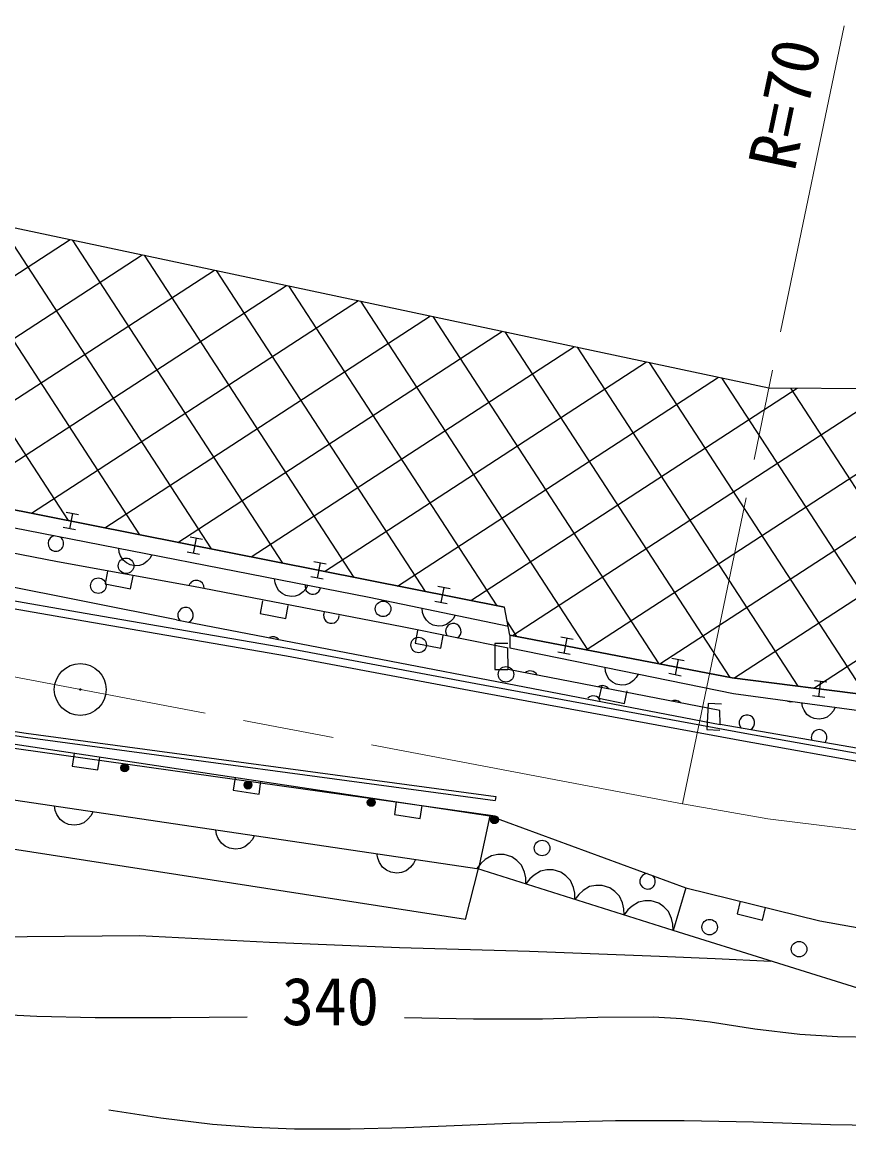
# Model space of a CAD drawing. Units: millimetres, scale not verified, with parts at other scales. Extents: x 40000 to 680000, y 20000 to 380000.
# Drawn here: x 166443 to 198166, y 264264 to 306741 of the extents above; entities that cross this region are included whole.
import ezdxf
from ezdxf.enums import TextEntityAlignment as Align

# ---------------------------------------------------------------- set-up
doc = ezdxf.new("R2010")
doc.units = ezdxf.units.MM
doc.header["$LTSCALE"] = 1000
doc.linetypes.add('CHAIN', pattern=[18.5, 12, -1.5, 3.5, -1.5])
for name, color, linetype, lineweight in [('M-BGD', 7, 'Continuous', 25), ('M-BMK', 2, 'CHAIN', 13), ('M-BMK-SRVR', 3, 'Continuous', 25)]:
    doc.layers.add(name, color=color, linetype=linetype, lineweight=lineweight)
doc.styles.add('ＭＳ ゴシック', font='')
doc.styles.get('ＭＳ ゴシック').set_extended_font_data('MS Gothic')

# ---------------------------------------------------------------- blocks, each defined once
blk = doc.blocks.new('BUHIN4')
at = {"color": 7, "linetype": 'Continuous', "lineweight": 25}
for radius in [150, 132, 115, 97, 79.7, 58.7, 40.6, 23.3, 4.5]:
    blk.add_circle((-16, -149), radius, dxfattribs=at)

msp = doc.modelspace()

# ---------------------------------------------------------------- linework, layer by layer
at = {"layer": 'M-BGD'}
for p, q in [((154621, 301289), (174084, 297171)), ((160055, 300139), (168207, 287613)), ((162822, 299554), (170948, 287068)), ((165589, 298968), (173690, 286522)), ((156242, 290560), (168284, 298398)), ((168357, 298383), (176431, 285976)), ((158717, 289785), (171051, 297812)), ((171124, 297797), (179172, 285431)), ((161192, 289009), (173818, 297227)), ((173891, 297212), (181914, 284885)), ((174084, 297171), (195100, 292701)), ((164000, 288450), (176582, 296639)), ((176661, 296623), (184655, 284339)), ((166808, 287892), (179345, 296052)), ((179431, 296034), (188147, 282641)), ((169615, 287333), (182109, 295464)), ((182200, 295445), (190875, 282116)), ((172423, 286774), (184872, 294876)), ((184970, 294855), (193603, 281591)), ((175231, 286215), (187636, 294288)), ((187740, 294266), (196207, 281256)), ((178039, 285656), (190399, 293701)), ((190509, 293677), (198808, 280926)), ((180847, 285097), (193162, 293113)), ((183655, 284539), (196185, 292694)), ((185259, 283197), (199816, 292671)), ((193279, 293088), (201365, 280664)), ((195100, 292701), (213789, 292582)), ((195921, 292696), (203854, 280506)), ((196823, 281178), (214659, 292786)), ((188089, 282652), (203447, 292648)), ((190919, 282108), (207079, 292625)), ((193754, 281566), (210710, 292602)), ((161186, 289011), (184948, 284281)), ((184948, 284281), (161186, 289011)), ((161821, 288177), (179754, 284667)), ((168136, 287933), (168610, 287839)), ((168373, 287886), (168256, 287298)), ((168493, 287250), (168019, 287345)), ((167805, 286025), (163022, 286956)), ((172888, 286987), (173362, 286893)), ((173125, 286940), (173008, 286352)), ((170169, 286391), (170150, 286547)), ((170221, 286251), (170169, 286391)), ((171425, 286297), (171346, 286160)), ((173245, 286305), (172771, 286399)), ((173014, 285085), (167805, 286025)), ((170318, 286087), (170221, 286251)), ((170443, 285983), (170318, 286087)), ((170584, 285909), (170443, 285983)), ((170782, 285870), (170584, 285909)), ((170941, 285885), (170782, 285870)), ((171096, 285934), (170941, 285885)), ((171245, 286051), (171096, 285934)), ((171346, 286160), (171245, 286051)), ((177641, 286041), (178114, 285947)), ((177878, 285994), (177760, 285406)), ((159978, 285594), (168861, 284061)), ((172369, 283803), (163043, 285651)), ((169717, 285672), (169623, 285180)), ((170605, 284993), (170699, 285484)), ((177997, 285359), (177524, 285453)), ((159878, 285307), (168810, 283766)), ((169623, 285180), (170605, 284993)), ((181025, 283535), (173014, 285085)), ((176146, 285221), (176127, 285377)), ((176199, 285081), (176146, 285221)), ((176296, 284917), (176199, 285081)), ((177403, 285127), (177323, 284990)), ((182393, 285096), (182867, 285001)), ((182630, 285048), (182513, 284460)), ((176421, 284813), (176296, 284917)), ((176562, 284739), (176421, 284813)), ((176760, 284700), (176562, 284739)), ((176918, 284715), (176760, 284700)), ((177074, 284764), (176918, 284715)), ((177222, 284881), (177074, 284764)), ((177323, 284990), (177222, 284881)), ((179754, 284667), (185104, 283558)), ((175668, 284533), (175574, 284042)), ((176556, 283854), (176650, 284345)), ((181810, 284088), (181793, 284245)), ((182750, 284413), (182276, 284507)), ((185159, 283216), (184948, 284281)), ((168810, 283766), (176584, 282414)), ((168861, 284061), (176639, 282708)), ((172369, 283803), (193234, 279788)), ((175574, 284042), (176556, 283854)), ((181861, 283948), (181810, 284088)), ((181956, 283783), (181861, 283948)), ((182080, 283677), (181956, 283783)), ((182984, 283845), (182882, 283737)), ((183065, 283981), (182984, 283845)), ((185092, 282712), (181025, 283535)), ((181619, 283394), (181525, 282903)), ((182220, 283602), (182080, 283677)), ((182418, 283561), (182220, 283602)), ((182576, 283574), (182418, 283561)), ((182732, 283622), (182576, 283574)), ((182882, 283737), (182732, 283622)), ((185059, 283719), (185419, 283166)), ((181525, 282903), (182507, 282715)), ((182507, 282715), (182601, 283206)), ((185159, 283216), (185156, 282720)), ((185159, 283216), (193688, 281575)), ((193688, 281575), (185159, 283216)), ((187111, 283146), (187585, 283055)), ((187348, 283100), (187235, 282511)), ((176639, 282708), (183852, 281358)), ((185086, 282896), (184586, 282896)), ((184586, 282896), (184586, 281896)), ((185099, 281895), (185079, 282721)), ((185156, 282720), (193737, 280977)), ((187472, 282465), (186997, 282557)), ((176584, 282414), (183797, 281064)), ((191376, 282325), (191850, 282234)), ((191613, 282280), (191499, 281690)), ((184586, 281896), (185086, 281896)), ((193214, 280322), (185099, 281895)), ((188828, 281821), (188810, 281978)), ((188879, 281682), (188828, 281821)), ((188975, 281516), (188879, 281682)), ((190084, 281719), (190003, 281583)), ((191737, 281645), (191262, 281736)), ((183852, 281358), (194174, 279457)), ((188684, 281284), (188578, 280795)), ((189099, 281411), (188975, 281516)), ((189240, 281336), (189099, 281411)), ((189437, 281296), (189240, 281336)), ((189596, 281311), (189437, 281296)), ((189752, 281358), (189596, 281311)), ((189901, 281474), (189752, 281358)), ((190003, 281583), (189901, 281474)), ((193688, 281575), (200401, 280725)), ((200401, 280725), (193688, 281575)), ((196843, 281478), (197322, 281417)), ((197082, 281447), (197007, 280852)), ((183797, 281064), (194121, 279162)), ((188578, 280795), (189556, 280584)), ((189556, 280584), (189661, 281073)), ((193737, 280977), (200266, 280094)), ((197247, 280822), (196767, 280882)), ((158966, 280469), (166572, 279303)), ((158989, 280617), (166594, 279451)), ((192774, 280591), (192719, 279592)), ((193273, 280563), (192774, 280591)), ((196386, 280468), (196357, 280622)), ((196446, 280332), (196386, 280468)), ((197646, 280448), (197574, 280307)), ((159659, 280007), (184386, 276281)), ((193234, 279788), (193214, 280322)), ((196552, 280173), (196446, 280332)), ((196684, 280076), (196552, 280173)), ((196829, 280011), (196684, 280076)), ((197029, 279984), (196829, 280011)), ((197186, 280008), (197029, 279984)), ((197338, 280067), (197186, 280008)), ((197480, 280192), (197338, 280067)), ((197574, 280307), (197480, 280192)), ((160944, 279598), (184588, 276276)), ((192719, 279592), (193218, 279564)), ((200083, 278595), (193234, 279788)), ((166572, 279303), (184598, 276865)), ((166592, 279451), (184618, 277014)), ((194121, 279162), (200456, 278018)), ((194174, 279457), (200492, 278316)), ((168438, 278684), (168363, 278190)), ((169352, 278041), (169427, 278535)), ((159140, 277927), (183895, 274259)), ((168363, 278190), (169352, 278041)), ((174619, 277753), (174545, 277258)), ((175534, 277109), (175608, 277604)), ((174545, 277258), (175534, 277109)), ((184618, 277014), (184598, 276865)), ((167711, 276483), (167681, 276661)), ((180801, 276821), (180727, 276327)), ((181715, 276178), (181790, 276672)), ((183462, 272294), (158706, 276136)), ((167779, 276325), (167711, 276483)), ((167899, 276140), (167779, 276325)), ((168050, 276027), (167899, 276140)), ((168970, 276148), (168805, 276006)), ((169080, 276280), (168970, 276148)), ((169165, 276442), (169080, 276280)), ((180727, 276327), (181715, 276178)), ((184386, 276281), (183953, 274259)), ((184386, 276281), (191908, 273519)), ((168216, 275949), (168050, 276027)), ((168446, 275915), (168216, 275949)), ((168628, 275941), (168446, 275915)), ((168805, 276006), (168628, 275941)), ((173900, 275565), (173870, 275744)), ((173968, 275408), (173900, 275565)), ((174088, 275223), (173968, 275408)), ((175269, 275363), (175159, 275231)), ((175354, 275524), (175269, 275363)), ((174238, 275110), (174088, 275223)), ((174405, 275032), (174238, 275110)), ((174635, 274998), (174405, 275032)), ((174817, 275024), (174635, 274998)), ((174994, 275089), (174817, 275024)), ((175159, 275231), (174994, 275089)), ((180089, 274648), (180059, 274827)), ((180157, 274490), (180089, 274648)), ((180277, 274306), (180157, 274490)), ((181458, 274445), (181348, 274314)), ((181543, 274607), (181458, 274445)), ((184039, 274451), (183895, 274259)), ((184205, 274600), (184039, 274451)), ((184454, 274749), (184205, 274600)), ((184696, 274797), (184454, 274749)), ((184940, 274798), (184696, 274797)), ((185231, 274705), (184940, 274798)), ((185430, 274565), (185231, 274705)), ((185601, 274387), (185430, 274565)), ((180427, 274193), (180277, 274306)), ((180594, 274115), (180427, 274193)), ((180824, 274081), (180594, 274115)), ((181006, 274107), (180824, 274081)), ((181183, 274172), (181006, 274107)), ((181348, 274314), (181183, 274172)), ((183462, 272294), (183953, 274259)), ((191419, 271881), (183895, 274259)), ((185719, 274122), (185601, 274387)), ((185774, 273903), (185719, 274122)), ((186086, 274006), (185920, 273857)), ((186335, 274155), (186086, 274006)), ((186577, 274202), (186335, 274155)), ((186820, 274203), (186577, 274202)), ((187112, 274111), (186820, 274203)), ((187311, 273971), (187112, 274111)), ((185776, 273664), (185774, 273903)), ((185920, 273857), (185776, 273664)), ((187482, 273792), (187311, 273971)), ((187600, 273528), (187482, 273792)), ((188215, 273561), (187967, 273412)), ((188458, 273608), (188215, 273561)), ((188701, 273609), (188458, 273608)), ((188993, 273517), (188701, 273609)), ((187655, 273309), (187600, 273528)), ((187657, 273070), (187655, 273309)), ((187801, 273263), (187657, 273070)), ((187967, 273412), (187801, 273263)), ((189192, 273376), (188993, 273517)), ((189363, 273198), (189192, 273376)), ((189481, 272933), (189363, 273198)), ((191908, 273519), (191419, 271881)), ((191908, 273519), (197053, 272252)), ((189536, 272714), (189481, 272933)), ((189538, 272476), (189536, 272714)), ((189848, 272817), (189681, 272668)), ((190096, 272966), (189848, 272817)), ((190339, 273014), (190096, 272966)), ((190582, 273015), (190339, 273014)), ((190874, 272922), (190582, 273015)), ((191072, 272782), (190874, 272922)), ((191244, 272604), (191072, 272782)), ((193995, 273005), (193876, 272520)), ((194847, 272280), (194966, 272766)), ((189681, 272668), (189538, 272476)), ((191362, 272339), (191244, 272604)), ((191417, 272120), (191362, 272339)), ((193876, 272520), (194847, 272280)), ((191419, 271881), (191417, 272120)), ((200165, 269140), (191419, 271881)), ((197053, 272252), (202793, 271228)), ((162319, 271557), (166635, 271650)), ((166635, 271650), (170951, 271683)), ((170951, 271683), (175932, 271433)), ((175932, 271433), (180924, 271222)), ((180924, 271222), (185909, 271083)), ((185909, 271083), (190904, 270895)), ((190904, 270895), (193032, 270802)), ((193032, 270802), (195169, 270706)), ((164784, 268702), (167006, 268591)), ((167006, 268591), (169244, 268540)), ((169244, 268540), (172157, 268535)), ((172157, 268535), (175073, 268567)), ((181119, 268539), (183768, 268482)), ((183768, 268482), (186416, 268485)), ((186416, 268485), (188539, 268556)), ((188539, 268556), (190663, 268565)), ((190663, 268565), (191759, 268497)), ((191759, 268497), (192847, 268370)), ((192847, 268370), (194562, 268107)), ((194562, 268107), (196288, 267904)), ((196288, 267904), (197736, 267815)), ((197736, 267815), (199194, 267785)), ((169773, 264998), (171761, 264692)), ((171761, 264692), (173753, 264447)), ((173753, 264447), (175324, 264328)), ((175324, 264328), (176899, 264269)), ((176899, 264269), (179028, 264264)), ((179028, 264264), (181170, 264319)), ((181170, 264319), (185187, 264484)), ((185187, 264484), (189206, 264590)), ((189206, 264590), (191853, 264591)), ((191853, 264591), (194501, 264531)), ((194501, 264531), (197461, 264428)), ((197461, 264428), (200428, 264385))]:
    msp.add_line(p, q, dxfattribs=at)
for centre in [(170431, 285874), (169366, 285110), (180293, 284222), (181657, 282837), (185008, 281709), (186395, 275042), (192823, 272007), (196256, 271161)]:
    msp.add_circle(centre, 298, dxfattribs=at)
for centre, start, end in [((167735, 286731), 97.5413, 60.3103), ((173126, 285017), 357.8286, 160.6845), ((177598, 285079), 167.0726, 350.7789), ((172716, 283982), 295.5399, 222.9046), ((178306, 283965), 157.1954, 1.1417), ((182989, 283365), 300.1307, 216.9913), ((176067, 282854), 43.0958, 115.3486), ((185937, 281541), 28.0455, 130.0179), ((188709, 280978), 34.6594, 123.404), ((188359, 280581), 25.2291, 133.2153), ((191481, 280415), 42.1727, 115.8907), ((195920, 280956), 237.9194, 286.6788), ((194253, 279851), 297.5211, 222.7134), ((197024, 279288), 318.1407, 202.0939), ((190440, 273764), 91.8771, 47.8071)]:
    msp.add_arc(centre, 298, start, end, dxfattribs=at)
at = {"layer": 'M-BMK'}
for p, q in [((191781, 276739), (198016, 306741)), ((191643, 276763), (160299, 282717)), ((191643, 276763), (195057, 276167)), ((195057, 276167), (200216, 275532))]:
    msp.add_line(p, q, dxfattribs=at)
at = {"layer": 'M-BMK-SRVR'}
for radius in [995, 30]:
    msp.add_circle((168672, 281127), radius, dxfattribs=at)

# ---------------------------------------------------------------- block references
at = {"layer": 'M-BGD', "xscale": 0.9974104, "yscale": 0.9974104, "rotation": 358.13882}
for p in [(170401, 278269), (175130, 277605), (179859, 276941), (184588, 276276)]:
    msp.add_blockref('BUHIN4', p, dxfattribs=at)

# ---------------------------------------------------------------- texts
at = {"layer": 'M-BGD', "style": 'ＭＳ ゴシック'}
msp.add_text('R=70', height=1833, rotation=78.1, dxfattribs=at).set_placement((196620, 300851), align=Align.BOTTOM_LEFT)
msp.add_text('340', height=1833, dxfattribs=at).set_placement((176401, 267694), align=Align.BOTTOM_LEFT)

doc.saveas('drawing.dxf')
